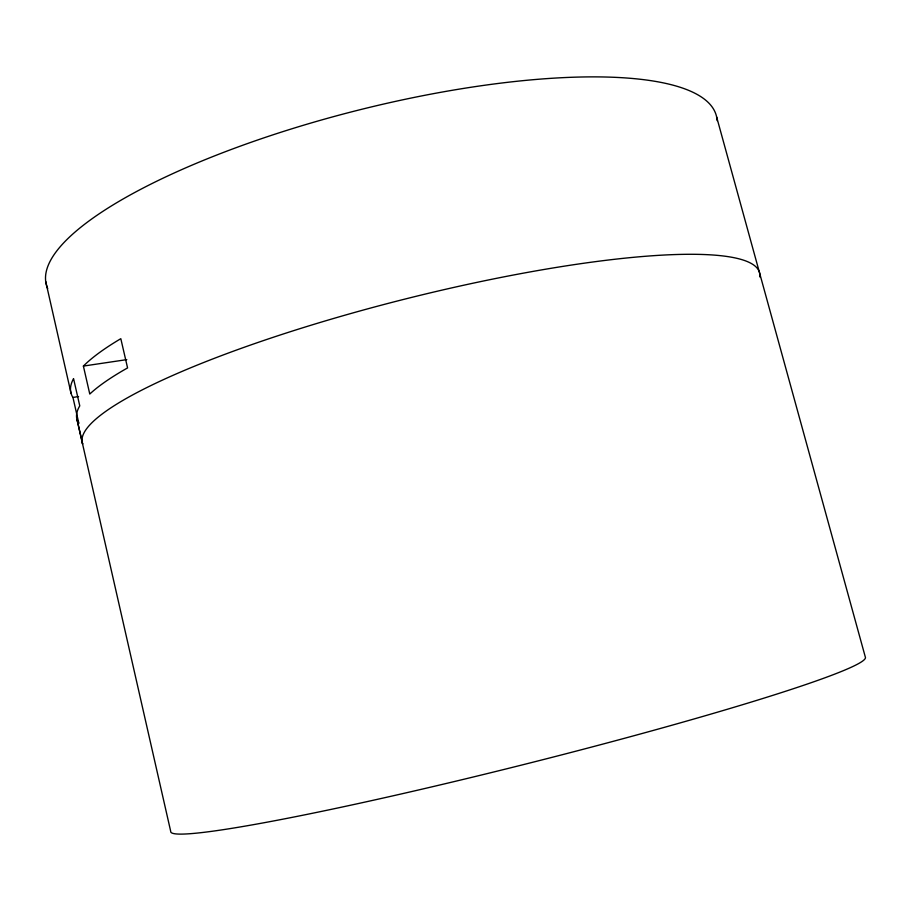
<?xml version="1.0" encoding="UTF-8"?>
<svg xmlns="http://www.w3.org/2000/svg" width="911" height="911" viewBox="0 0 911 911"><rect width="100%" height="100%" fill="white"/><g stroke="black" fill="none" stroke-linecap="round" stroke-linejoin="round"><path stroke-width="1.37" d="M72.948 397.447A348.002 71.092 -14.1 0 1 73.552 378.623L79.769 405.885A348.606 65.74 -14.1 0 0 78.847 423.387L72.948 397.447L78.551 396.57M83.391 366.074A348.002 71.092 -14.1 0 1 120.81 338.687L127.574 367.919A348.606 65.74 -14.1 0 0 89.779 394.053L83.391 366.074L126.788 359.629M716.65 117.007L865.45 657.514A358.125 20.737 -14.1 0 1 517.881 766.003A358.125 20.737 -14.1 0 1 170.71 831.379L77.025 419.595L82.685 444.112A349.152 60.878 -14.1 0 1 413.924 296.838A349.152 60.878 -14.1 0 1 759.797 276.933M45.709 281.465L71.058 393.336M47.714 288.571A345.497 92.99 -14.1 0 1 359.059 109.958A345.497 92.99 -14.1 0 1 717.139 120.628"/></g></svg>
